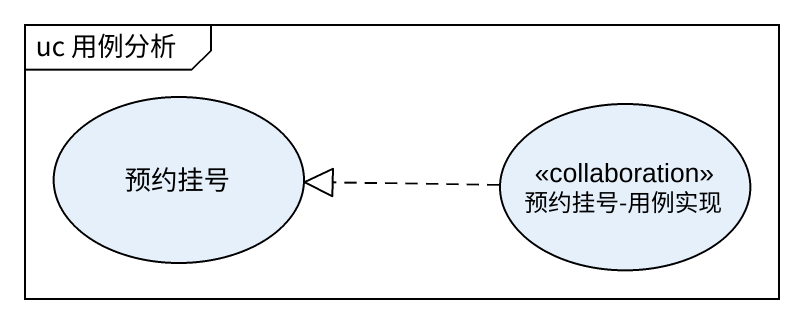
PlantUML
@startuml
mainframe uc 用例分析
usecase 预约挂号
usecase "预约挂号-用例实现" as 预约挂号_用例实现 <<collaboration>>
预约挂号_用例实现 .left.|> 预约挂号
@enduml
